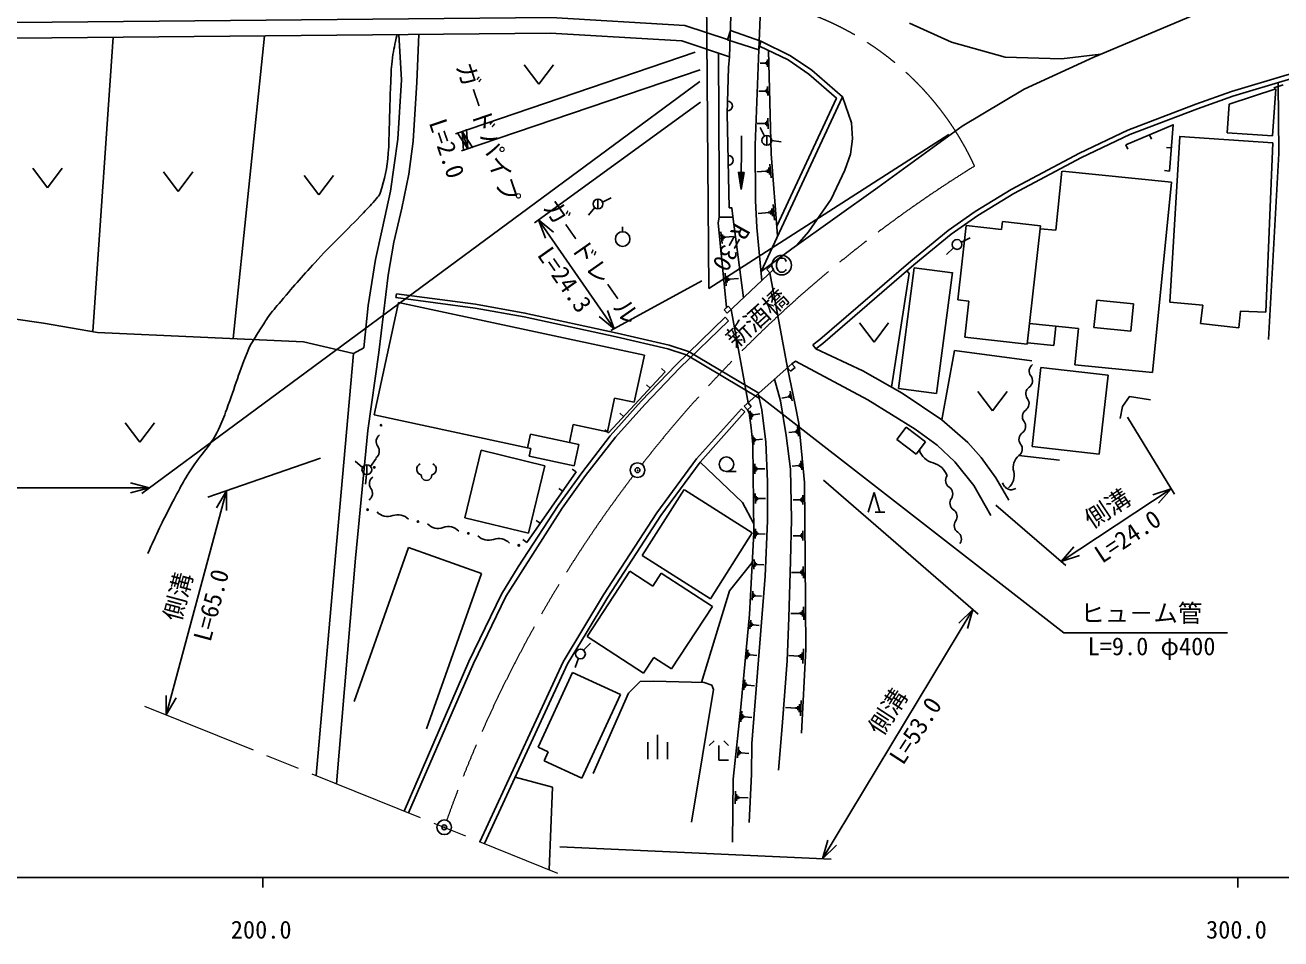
# Model space of a CAD drawing. Units: millimetres, scale not verified. Extents: x 40000 to 680000, y 20000 to 380000.
# Drawn here: x 243638 to 372401, y 198715 to 292420 of the extents above; entities that cross this region are included whole.
import ezdxf
from ezdxf.enums import TextEntityAlignment as Align

# ---------------------------------------------------------------- set-up
doc = ezdxf.new("R2010")
doc.units = ezdxf.units.MM
doc.header["$LTSCALE"] = 1000
doc.header["$PDMODE"] = 32
doc.header["$PDSIZE"] = 500
doc.linetypes.add('CHAIN', pattern=[18.5, 12, -1.5, 3.5, -1.5])
for name, color, linetype, lineweight in [('M-BGD', 7, 'Continuous', 25), ('M-BMK', 2, 'CHAIN', 13), ('M-BMK-SRVR', 3, 'Continuous', 25), ('M-STR-STRC', 7, 'Continuous', 25), ('M-TTL-BAND', 7, 'Continuous', 25)]:
    doc.layers.add(name, color=color, linetype=linetype, lineweight=lineweight)
doc.styles.add('ＭＳ ゴシック', font='')
doc.styles.get('ＭＳ ゴシック').set_extended_font_data('MS Gothic')

msp = doc.modelspace()

# ---------------------------------------------------------------- linework, layer by layer
at = {"layer": 'M-BGD'}
for p, q in [((313519, 295417), (313739, 265419)), ((315849, 289181), (316007, 293376)), ((318878, 289891), (319005, 293263)), ((252675, 291177), (250583, 260989)), ((268169, 291323), (264968, 260269)), ((315950, 291861), (315650, 290928)), ((319063, 290763), (315950, 291861)), ((312347, 289633), (287775, 281283)), ((315763, 288072), (315849, 289181)), ((319531, 288519), (319011, 288506)), ((319530, 288565), (319532, 288472)), ((319603, 288613), (319608, 288428)), ((319675, 288708), (319684, 288337)), ((319745, 288896), (319763, 288153)), ((312854, 287837), (288374, 279519)), ((294825, 288358), (296325, 286358)), ((296325, 286358), (297825, 288358)), ((312807, 286643), (255609, 244404)), ((319689, 285891), (319700, 285433)), ((319774, 286122), (319797, 285207)), ((367084, 284304), (371880, 285894)), ((371555, 281054), (371880, 285894)), ((372636, 286287), (371686, 285977)), ((319511, 285658), (318871, 285642)), ((319510, 285715), (319513, 285601)), ((319600, 285774), (319606, 285546)), ((312877, 284511), (295857, 272148)), ((366887, 281368), (367084, 284304)), ((319470, 282334), (318701, 282315)), ((319469, 282403), (319472, 282265)), ((319577, 282474), (319584, 282200)), ((319683, 282614), (319697, 282065)), ((319786, 282892), (319814, 281793)), ((287932, 281408), (289043, 279746)), ((288444, 281510), (289043, 279746)), ((289556, 279847), (288444, 281510)), ((288444, 281510), (288575, 279514)), ((289043, 279746), (288912, 281742)), ((338356, 281217), (313739, 265419)), ((317093, 281050), (317050, 275577)), ((319452, 281035), (318994, 281924)), ((319688, 280094), (319688, 281094)), ((358936, 281181), (359131, 280720)), ((366887, 281368), (371555, 281054)), ((320187, 280574), (321177, 280434)), ((356507, 280153), (356705, 279685)), ((361168, 279832), (360670, 279873)), ((371573, 280333), (370857, 262969)), ((320006, 278176), (320119, 276767)), ((244422, 277748), (245922, 275748)), ((245922, 275748), (247422, 277748)), ((257821, 277369), (259321, 275369)), ((259321, 275369), (260821, 277369)), ((272257, 277014), (273757, 275014)), ((273757, 275014), (275257, 277014)), ((316776, 277325), (317351, 277321)), ((317050, 275577), (316776, 277325)), ((317050, 275577), (316804, 277325)), ((317050, 275577), (316840, 277325)), ((317050, 275577), (316876, 277324)), ((317050, 275577), (316904, 277324)), ((317050, 275577), (316943, 277324)), ((317050, 275577), (316981, 277323)), ((317050, 275577), (317016, 277323)), ((317050, 275577), (317086, 277323)), ((317050, 275577), (317189, 277322)), ((317050, 275577), (317137, 277322)), ((317050, 275577), (317309, 277321)), ((317050, 275577), (317267, 277321)), ((317050, 275577), (317227, 277321)), ((317050, 275577), (317351, 277321)), ((319640, 277438), (318654, 277359)), ((319633, 277526), (319647, 277350)), ((319767, 277625), (319795, 277273)), ((319894, 277813), (319950, 277108)), ((349945, 277453), (349338, 271385)), ((361198, 276327), (350005, 277447)), ((360971, 277455), (360473, 277497)), ((361198, 276327), (359243, 256784)), ((302371, 273583), (302371, 274583)), ((302833, 274275), (303732, 274713)), ((302048, 273702), (301391, 272947)), ((319919, 273197), (318792, 273107)), ((319911, 273297), (319927, 273096)), ((320063, 273411), (320096, 273009)), ((320208, 273625), (320273, 272820)), ((320337, 274040), (320466, 272431)), ((296281, 272456), (304053, 261281)), ((297831, 271192), (296281, 272456)), ((296281, 272456), (296991, 270586)), ((304908, 271232), (304908, 271732)), ((316195, 272811), (317307, 264463)), ((340119, 271883), (339263, 264243)), ((343760, 271476), (340119, 271883)), ((343850, 272277), (343760, 271476)), ((347760, 271839), (343850, 272277)), ((347760, 271839), (346402, 259716)), ((315105, 270041), (314989, 271229)), ((315195, 270349), (315137, 270943)), ((315299, 270510), (315270, 270807)), ((315411, 270595), (315396, 270744)), ((315404, 270670), (316235, 270751)), ((340536, 270611), (339647, 270153)), ((349338, 271385), (347727, 271546)), ((338111, 268895), (338840, 269579)), ((315533, 265673), (315406, 266977)), ((315631, 266011), (315568, 266664)), ((315631, 262868), (320393, 267399)), ((320086, 267722), (319690, 267345)), ((319997, 267022), (319690, 267345)), ((321813, 257276), (319997, 267022)), ((320393, 267399), (320086, 267722)), ((333203, 255139), (334815, 267539)), ((338715, 267032), (334815, 267539)), ((338717, 267054), (337103, 254632)), ((313016, 266186), (303706, 261091)), ((315746, 266187), (315714, 266513)), ((315868, 266281), (315852, 266445)), ((315860, 266363), (316773, 266452)), ((281917, 263976), (279445, 252465)), ((281718, 264869), (281665, 264473)), ((281917, 263976), (307133, 258560)), ((339263, 264243), (340398, 264116)), ((340398, 264116), (339985, 260434)), ((353513, 264206), (353234, 261413)), ((357279, 263829), (353513, 264206)), ((304053, 261281), (303343, 263151)), ((315301, 263215), (315721, 263615)), ((315631, 262868), (315301, 263215)), ((316051, 263268), (315721, 263615)), ((316051, 263268), (317767, 253683)), ((357279, 263829), (357000, 261036)), ((302504, 262546), (304053, 261281)), ((315425, 262467), (315772, 262108)), ((329183, 261897), (330683, 259897)), ((330683, 259897), (332183, 261897)), ((351650, 261312), (346637, 261814)), ((349330, 261544), (349132, 259571)), ((357000, 261036), (353234, 261413)), ((346402, 259716), (339985, 260434)), ((351277, 257581), (351650, 261312)), ((311742, 258906), (318870, 254662)), ((324408, 259636), (324706, 259234)), ((349132, 259571), (346417, 259842)), ((307133, 258560), (306099, 253748)), ((311444, 258618), (318918, 254168)), ((317371, 253332), (322266, 257678)), ((322266, 257678), (322583, 257322)), ((359243, 256784), (351277, 257581)), ((309270, 256879), (303443, 250594)), ((309270, 256879), (308901, 257221)), ((321813, 257276), (322129, 256919)), ((322583, 257322), (322129, 256919)), ((347795, 257294), (346901, 249195)), ((354677, 256534), (347795, 257294)), ((354677, 256534), (353783, 248435)), ((307716, 255203), (307349, 255543)), ((337103, 254632), (333203, 255139)), ((304081, 254181), (303339, 250726)), ((306099, 253748), (304081, 254181)), ((317767, 253683), (318092, 253317)), ((321901, 254317), (321214, 254178)), ((321889, 254378), (321914, 254256)), ((321974, 254459), (322024, 254214)), ((322048, 254602), (322147, 254111)), ((322096, 254867), (322295, 253886)), ((341324, 254860), (342824, 252860)), ((342824, 252860), (344324, 254860)), ((295167, 249088), (279445, 252465)), ((304997, 252270), (304630, 252610)), ((317079, 253086), (317452, 252753)), ((317371, 253332), (317696, 252966)), ((318092, 253317), (317696, 252966)), ((318124, 251962), (317985, 252879)), ((318181, 252205), (318112, 252664)), ((318256, 252334), (318221, 252563)), ((318339, 252405), (318321, 252520)), ((318330, 252463), (318972, 252560)), ((253900, 251642), (255400, 249642)), ((255400, 249642), (256900, 251642)), ((299842, 251478), (299442, 249618)), ((303339, 250726), (299842, 251478)), ((322842, 251212), (322935, 250268)), ((333986, 251199), (333014, 249935)), ((333986, 251199), (335967, 249675)), ((361504, 244314), (356676, 252233)), ((295464, 250472), (295167, 249088)), ((299442, 249618), (295464, 250472)), ((303443, 250594), (303086, 250925)), ((318347, 249405), (318270, 250351)), ((318422, 249649), (318384, 250122)), ((318507, 249775), (318488, 250012)), ((318597, 249842), (318587, 249960)), ((318592, 249901), (319254, 249955)), ((322606, 250712), (321945, 250647)), ((322600, 250771), (322612, 250653)), ((322689, 250840), (322712, 250604)), ((322771, 250967), (322818, 250495)), ((333014, 249935), (334995, 248411)), ((290401, 248819), (288730, 241910)), ((290401, 248819), (296927, 247241)), ((295495, 249018), (295167, 249088)), ((295324, 248225), (295495, 249018)), ((299442, 249618), (300414, 249409)), ((300414, 249409), (299947, 247232)), ((335967, 249675), (334995, 248411)), ((346901, 249195), (353783, 248435)), ((273932, 248020), (262390, 244001)), ((278244, 247051), (277485, 247702)), ((278678, 246327), (278678, 247327)), ((279054, 247157), (279623, 247979)), ((296927, 247241), (295256, 240331)), ((299947, 247232), (295324, 248225)), ((318477, 246393), (318463, 247424)), ((322952, 247246), (322291, 247181)), ((322946, 247305), (322958, 247187)), ((323035, 247374), (323058, 247138)), ((323118, 247501), (323164, 247029)), ((323189, 247746), (323282, 246802)), ((345538, 248279), (349700, 247805)), ((278525, 245337), (278659, 246328)), ((300148, 246594), (295077, 239364)), ((300148, 246594), (299735, 246884)), ((315548, 246638), (316548, 246630)), ((318576, 246652), (318570, 247168)), ((318678, 246783), (318675, 247040)), ((318780, 246848), (318779, 246977)), ((318779, 246913), (319501, 246922)), ((77328, 244903), (256366, 244963)), ((256366, 244963), (254434, 245480)), ((254434, 244445), (256366, 244963)), ((264278, 244659), (258117, 221689)), ((264278, 244659), (263276, 242929)), ((264278, 244659), (264281, 242660)), ((298761, 244617), (298351, 244904)), ((311206, 244799), (306904, 238032)), ((311250, 244771), (318202, 240351)), ((325501, 245769), (341362, 232007)), ((349856, 237413), (361159, 244879)), ((361159, 244879), (359262, 244249)), ((361159, 244879), (359836, 243381)), ((318515, 243346), (318502, 244388)), ((318616, 243608), (318609, 244129)), ((318718, 243739), (318715, 244000)), ((318822, 243806), (318820, 243936)), ((318821, 243871), (319550, 243880)), ((323092, 243738), (322407, 243734)), ((323091, 243799), (323092, 243677)), ((323189, 243861), (323190, 243616)), ((323286, 243983), (323289, 243494)), ((323382, 244228), (323388, 243250)), ((330092, 242476), (330692, 244476)), ((330692, 244476), (331292, 242476)), ((331792, 242476), (330792, 242476)), ((343189, 243198), (350335, 236998)), ((295256, 240331), (288730, 241910)), ((296464, 241342), (296055, 241629)), ((295077, 239364), (294658, 239658)), ((313901, 233584), (318202, 240351)), ((318491, 239782), (318543, 240773)), ((318603, 240024), (318629, 240520)), ((318708, 240143), (318721, 240391)), ((318811, 240200), (318817, 240324)), ((318814, 240262), (319508, 240225)), ((323092, 240060), (322383, 240057)), ((323091, 240124), (323092, 239997)), ((323192, 240188), (323194, 239934)), ((323293, 240315), (323296, 239808)), ((323393, 240568), (323398, 239555)), ((282964, 238839), (277378, 223055)), ((282964, 238839), (290440, 236194)), ((349856, 237413), (351180, 238910)), ((306904, 238032), (313901, 233584)), ((318356, 236633), (318408, 237624)), ((318468, 236876), (318494, 237371)), ((318574, 236995), (318586, 237242)), ((318676, 237051), (318682, 237175)), ((318679, 237113), (319373, 237077)), ((349856, 237413), (351753, 238043)), ((290440, 236194), (284799, 220254)), ((301284, 229729), (305660, 236412)), ((307986, 234889), (305660, 236412)), ((308863, 236229), (307986, 234889)), ((308863, 236229), (314110, 232793)), ((323075, 236290), (322232, 236283)), ((323075, 236365), (323076, 236214)), ((323194, 236441), (323197, 236140)), ((323314, 236593), (323319, 235991)), ((323432, 236895), (323441, 235690)), ((318197, 233466), (318246, 234385)), ((318301, 233691), (318326, 234150)), ((318399, 233801), (318412, 234031)), ((318494, 233853), (318500, 233968)), ((318497, 233911), (319141, 233876)), ((314110, 232793), (309921, 226397)), ((323070, 232094), (322144, 232087)), ((323069, 232177), (323070, 232012)), ((323201, 232261), (323203, 231930)), ((323332, 232427), (323337, 231766)), ((323461, 232759), (323472, 231436)), ((325405, 206931), (340821, 232476)), ((340821, 232476), (339379, 231093)), ((340821, 232476), (340269, 230555)), ((317964, 230497), (318054, 231405)), ((318077, 230715), (318122, 231169)), ((318179, 230819), (318202, 231047)), ((318276, 230867), (318287, 230981)), ((318281, 230924), (318917, 230861)), ((307051, 225953), (301284, 229729)), ((301602, 229036), (300905, 228319)), ((317657, 227383), (317752, 228344)), ((317777, 227614), (317825, 228095)), ((317885, 227725), (317909, 227965)), ((323299, 228082), (323263, 227337)), ((323467, 228447), (323394, 226958)), ((300366, 227487), (300023, 226548)), ((308115, 227579), (307051, 225953)), ((309921, 226397), (308115, 227579)), ((317987, 227775), (317999, 227895)), ((317993, 227835), (318666, 227769)), ((322983, 227724), (321941, 227775)), ((322988, 227817), (322979, 227631)), ((323141, 227903), (323123, 227531)), ((299774, 226022), (296254, 218377)), ((299774, 226022), (304672, 223767)), ((305497, 223902), (306702, 225110)), ((306702, 225110), (308059, 225139)), ((308059, 225139), (313281, 224997)), ((314210, 224289), (311957, 210699)), ((313281, 224997), (314057, 224729)), ((314057, 224729), (314210, 224289)), ((317345, 224263), (317445, 225277)), ((317471, 224506), (317522, 225014)), ((317585, 224623), (317610, 224877)), ((317693, 224676), (317706, 224803)), ((317699, 224740), (318410, 224670)), ((258117, 221689), (258114, 223687)), ((258117, 221689), (259119, 223418)), ((304672, 223767), (300723, 215191)), ((301876, 215678), (305497, 223902)), ((323045, 222773), (323006, 221977)), ((323224, 223162), (323146, 221572)), ((317016, 220983), (317121, 222052)), ((317149, 221239), (317202, 221774)), ((317269, 221362), (317295, 221630)), ((317383, 221419), (317396, 221552)), ((317389, 221486), (318137, 221412)), ((322707, 222391), (321594, 222445)), ((322712, 222490), (322703, 222291)), ((322876, 222582), (322857, 222184)), ((308490, 217141), (308490, 219641)), ((314276, 219036), (313776, 218536)), ((315776, 218536), (315276, 219036)), ((297281, 217904), (296254, 218377)), ((296852, 216973), (297281, 217904)), ((307490, 217141), (307490, 218891)), ((309490, 217141), (309490, 218891)), ((314776, 217036), (314776, 218536)), ((316668, 217271), (316779, 218399)), ((316808, 217542), (316864, 218106)), ((316935, 217671), (316963, 217953)), ((317055, 217731), (317069, 217872)), ((317062, 217801), (317851, 217723)), ((300723, 215191), (296852, 216973)), ((315776, 217036), (314776, 217036)), ((316446, 212548), (316462, 213877)), ((316583, 212879), (316591, 213543)), ((316718, 213043), (316722, 213375)), ((316852, 213124), (316854, 213290)), ((316853, 213207), (317783, 213196)), ((325405, 206931), (325957, 208852)), ((298453, 208144), (326300, 206890)), ((325405, 206931), (326848, 208315))]:
    msp.add_line(p, q, dxfattribs=at)
for points in [[(140399, 291725), (297565, 293198), (311275, 292377), (315652, 290931)], [(334335, 292628), (338615, 290680), (344143, 289129), (349906, 288964), (353944, 289444)], [(346074, 285857), (353236, 289146), (363371, 293417)], [(140415, 290125), (297525, 291598), (310971, 290793), (315849, 289181)], [(281949, 291452), (282219, 286800), (281845, 280736), (281087, 275408), (280284, 271628), (279566, 268368), (278828, 263658), (278361, 259333), (277323, 258730), (275470, 238003), (273493, 215467)], [(284001, 291471), (283790, 286563), (283419, 280509), (282971, 277134), (282268, 273653), (281448, 270179), (280863, 266795), (279902, 258839), (278775, 250835), (277508, 237760), (275561, 214630)], [(324408, 259636), (325128, 260170), (334455, 268229), (338295, 271374), (341060, 273320), (344759, 275575), (351744, 279291), (356706, 281661), (363681, 284313), (367322, 285620), (373045, 287334), (377759, 288645), (390709, 292213)], [(324706, 259234), (325440, 259779), (334777, 267846), (338598, 270975), (341335, 272902), (345007, 275141), (351970, 278845), (356903, 281201), (363855, 283844), (367478, 285145), (373183, 286853), (377892, 288163), (390842, 291731)], [(315650, 290928), (318878, 289891), (319063, 290763)], [(318878, 289891), (318508, 280104), (318528, 274446), (318661, 271677), (319184, 266248)], [(318956, 290259), (321871, 288844), (324005, 287394), (326824, 284936), (320716, 271817)], [(319063, 290763), (322122, 289278), (324311, 287791), (327436, 285066), (319097, 267156)], [(319855, 289822), (320121, 279232), (320797, 270806)], [(314732, 289533), (314814, 276197), (314794, 272709), (316207, 272723)], [(316195, 272811), (316089, 273698), (315839, 273700), (315641, 283371), (315763, 288072)], [(331061, 275779), (339717, 282042), (346074, 285857)], [(372128, 286537), (372184, 279263), (371138, 260171)], [(327436, 285066), (328377, 282413), (328462, 280769), (328254, 279174), (327701, 277537), (326272, 274579), (323964, 271238), (322817, 269878)], [(356507, 280153), (361365, 282209), (360971, 277455)], [(371573, 280333), (362034, 281002), (361024, 264016), (364393, 263693), (364161, 261825), (368089, 261392), (368248, 263075), (370857, 262969)], [(331061, 275779), (322255, 269476), (319097, 267156)], [(314794, 272709), (314713, 272153), (315560, 263462)], [(334057, 267224), (334298, 266946), (332462, 255292)], [(281665, 264473), (289772, 263393), (294802, 262504), (304245, 260447), (309557, 259221), (311430, 258605)], [(281718, 264869), (289833, 263788), (294879, 262897), (304332, 260837), (309664, 259607), (311755, 258919)], [(236029, 263226), (245507, 261858), (251072, 260905), (272190, 259938), (277323, 258730)], [(282500, 211823), (289149, 227150), (292479, 234077), (294187, 236864), (298306, 243149), (300711, 246521), (303618, 250308), (306799, 253849), (310381, 257591), (315425, 262467)], [(282963, 211635), (289604, 226942), (292916, 233833), (298720, 242869), (301112, 246223), (304165, 250173), (307165, 253509), (310736, 257238), (315772, 262108)], [(324706, 259234), (329531, 256954), (333562, 254669), (337652, 251931), (340302, 249606), (341661, 248082), (343175, 245998), (344500, 243709)], [(337652, 251931), (338949, 259046), (346875, 257985)], [(322266, 257678), (322618, 257942), (330042, 253991), (334902, 250983), (337142, 249355), (338963, 247621), (340923, 245194), (342671, 242143)], [(321813, 257276), (322588, 253480), (322970, 251557), (323566, 245510), (323609, 237567), (323682, 228427), (323259, 219809)], [(320487, 256099), (321084, 253895), (321681, 250345), (322119, 246873), (322230, 241735), (322110, 237479), (321949, 231652), (321769, 227245), (321256, 220490), (320892, 216027)], [(318818, 254617), (319185, 252962), (319604, 249655), (319748, 245606), (319754, 241586), (319526, 235917), (318612, 224335), (318138, 218736), (318108, 215616), (317874, 210639)], [(318788, 254458), (350141, 230106), (366928, 230106)], [(355913, 252076), (356161, 253311), (356873, 254320), (359026, 253988)], [(290267, 208680), (298817, 227143), (302952, 234009), (308409, 242415), (312463, 247928), (317079, 253086)], [(290731, 208492), (299260, 226909), (301154, 230080), (303376, 233744), (308820, 242130), (312851, 247612), (317452, 252753)], [(317696, 252966), (317865, 252671), (318099, 251123), (318239, 249402), (318352, 240398), (318012, 233880), (317911, 231993), (317019, 222494), (316243, 215110), (316162, 208625)], [(312851, 247612), (317197, 243453), (318340, 241350)], [(318191, 237312), (315855, 234403), (312977, 225005)], [(293882, 215295), (297714, 214265), (297376, 205804)]]:
    msp.add_lwpolyline(points, dxfattribs=at)
for centre, radius in [((319688, 280594), 500), ((302371, 274083), 500), ((304908, 270482), 750), ((339202, 269924), 500), ((280143, 251392), 75), ((278678, 246827), 500), ((315554, 247388), 750), ((279445, 247061), 75), ((278747, 242730), 75), ((278747, 242730), 75), ((283919, 241511), 75), ((289090, 240292), 75), ((294262, 239074), 75), ((300581, 227938), 500)]:
    msp.add_circle(centre, radius, dxfattribs=at)
for centre, radius, start, end in [((315661, 284119), 500, 268.51894, 88.51894), ((315740, 278536), 500, 271.16936, 91.16936), ((347414, 256944), 821, 125.53036, 217.41495), ((346110, 255946), 821, 305.53036, 37.41495), ((347064, 254610), 821, 125.53036, 217.41495), ((345760, 253613), 821, 305.53036, 37.41495), ((346714, 252277), 821, 125.53036, 217.41495), ((345410, 251280), 821, 305.53036, 37.41495), ((280469, 249722), 837, 125.38194, 216.30365), ((346364, 249944), 821, 125.53036, 217.41495), ((279120, 248731), 837, 305.38194, 36.30365), ((337239, 249469), 2008, 198.07074, 255.8585), ((345061, 248947), 821, 305.53036, 37.41495), ((284396, 246872), 599, 113.44836, 257.2818), ((285199, 246872), 599, 282.7182, 66.55164), ((336258, 245575), 2008, 18.07074, 75.8585), ((346582, 247031), 1627, 129.91372, 194.27453), ((279771, 245391), 837, 125.38194, 216.30365), ((284797, 246256), 534, 176.52859, 3.47141), ((338838, 245726), 820, 144.86905, 236.79111), ((343428, 246228), 1627, 309.91372, 14.27453), ((278421, 244399), 837, 305.38194, 36.30365), ((337939, 244353), 820, 324.86905, 56.79111), ((339281, 243410), 820, 144.86905, 236.79111), ((280813, 243524), 1497, 223.15173, 290.3295), ((281853, 240716), 1497, 43.15173, 110.3295), ((338382, 242037), 820, 324.86905, 56.79111), ((285984, 242306), 1497, 223.15173, 290.3295), ((287025, 239498), 1497, 43.15173, 110.3295), ((339724, 241093), 820, 144.86905, 236.79111), ((291156, 241087), 1497, 223.15173, 290.3295), ((292196, 238279), 1497, 43.15173, 110.3295), ((338825, 239721), 820, 324.86905, 56.79111)]:
    msp.add_arc(centre, radius, start, end, dxfattribs=at)
for points, knots in [([(256231, 238221), (256722, 239354), (256862, 239655), (257286, 240564), (258041, 242179), (258518, 243059), (259349, 244636), (259741, 245378), (259984, 245781), (260419, 246499), (261514, 248307), (262559, 249061), (263470, 250968), (263844, 251751), (264003, 252213), (264307, 253025), (265216, 255451), (265563, 256873), (266575, 259257), (266735, 259636), (266891, 259816), (267099, 260171), (267477, 260818), (267712, 261166), (268110, 261801), (268255, 262033), (268328, 262168), (268487, 262390), (268994, 263095), (269316, 263463), (269881, 264123), (271322, 265810), (272132, 266755), (273641, 268381), (275421, 270301), (276522, 271277), (278327, 273174), (278860, 273733), (279184, 274026), (279662, 274632), (279820, 274833), (279951, 274930), (280033, 275172), (280558, 276730), (280734, 277659), (280871, 279297), (280952, 280259), (280939, 280801), (280973, 281765), (281039, 283671), (281031, 284740), (281126, 286645), (281174, 287595), (281180, 288132), (281311, 289074), (281441, 290012), (281522, 290345), (281792, 291450)], [0, 0, 0, 0, 1, 1, 1, 2, 2, 2, 3, 3, 3, 4, 4, 4, 5, 5, 5, 6, 6, 6, 7, 7, 7, 8, 8, 8, 9, 9, 9, 10, 10, 10, 11, 11, 11, 12, 12, 12, 13, 13, 13, 14, 14, 14, 15, 15, 15, 16, 16, 16, 17, 17, 17, 18, 18, 18, 19, 19, 19, 19]), ([(343850, 245492), (343930, 245314), (343963, 245241), (344078, 245110), (344193, 244978), (344271, 244907), (344429, 244833), (344706, 244702), (344913, 244801), (345211, 244892)], [0, 0, 0, 0, 1, 1, 1, 2, 2, 2, 3, 3, 3, 3])]:
    msp.add_open_spline(points, degree=3, knots=knots, dxfattribs=at)
at = {"layer": 'M-BMK'}
msp.add_line((255882, 222593), (298214, 205464), dxfattribs=at)
for centre, radius, start, end in [((313740, 265418), 30000, 24.71566, 90.42188), ((409385, 167407), 130000, 121.74288, 142.03902), ((409385, 167407), 130000, 142.70013, 160.47048)]:
    msp.add_arc(centre, radius, start, end, dxfattribs=at)
at = {"layer": 'M-BMK-SRVR'}
for centre in [(306430, 246781), (286615, 210157)]:
    msp.add_circle(centre, 750, dxfattribs=at)
for p in [(306430, 246781), (286615, 210157)]:
    msp.add_point(p, dxfattribs=at)
at = {"layer": 'M-STR-STRC'}
for p, q in [((320684, 267968), (320734, 268186)), ((320687, 267637), (320684, 267968)), ((320734, 268186), (320787, 268254)), ((320787, 268254), (320901, 268411)), ((320901, 268411), (321055, 268517)), ((321055, 268517), (321334, 268522)), ((321334, 268522), (321496, 268472)), ((321496, 268472), (321607, 268362)), ((321607, 268362), (321667, 268194)), ((320736, 267426), (320687, 267637)), ((320849, 267258), (320736, 267426)), ((320956, 267151), (320849, 267258)), ((321073, 267096), (320956, 267151)), ((321348, 267098), (321073, 267096)), ((321509, 267151), (321348, 267098)), ((321619, 267267), (321509, 267151)), ((321667, 267369), (321619, 267267))]:
    msp.add_line(p, q, dxfattribs=at)
msp.add_circle((321221, 267805), 1000, dxfattribs=at)
msp.add_circle((321221, 267805), 1000, dxfattribs=at)
at = {"layer": 'M-TTL-BAND'}
for p, q in [((40000, 205000), (579000, 205000)), ((268000, 205000), (268000, 204000)), ((368000, 205000), (368000, 204000))]:
    msp.add_line(p, q, dxfattribs=at)

# ---------------------------------------------------------------- texts
at = {"layer": 'M-BGD', "style": 'ＭＳ ゴシック'}
for s, rotation, p in [('ガ－ドパイプ', 288.769, (289690, 280950)), ('L=2.0', 288.769, (285496, 279301)), ('ガ－ドレ－ル', 305.038, (300521, 267317)), ('L=24.3', 305.038, (297765, 265480)), ('側溝', 33.466, (355415, 241644)), ('L=24.0', 33.466, (357489, 238770)), ('側溝', 75.003, (260729, 233439)), ('L=65.0', 75.003, (264134, 232553)), ('側溝', 57.011, (333321, 221213)), ('L=53.0', 57.011, (336153, 219274))]:
    msp.add_text(s, height=1833, rotation=rotation, dxfattribs=at).set_placement(p, align=Align.BOTTOM_CENTER)
msp.add_text('R=30', height=1833, rotation=240.983, dxfattribs=at).set_placement((314846, 267414), align=Align.MIDDLE_RIGHT)
msp.add_text('新酒橋', height=1833, rotation=41.909, dxfattribs=at).set_placement((318672, 262382), align=Align.MIDDLE_CENTER)
msp.add_text('ヒュ－ム管', height=1833, dxfattribs=at).set_placement((351834, 230656), align=Align.BOTTOM_LEFT)
msp.add_text('L=9.0 φ400', height=1833, dxfattribs=at).set_placement((359135, 229635), align=Align.TOP_CENTER)
at = {"layer": 'M-TTL-BAND', "style": 'ＭＳ ゴシック'}
for s, p in [('200.0', (267844, 198195)), ('300.0', (367844, 198195))]:
    msp.add_text(s, height=1833, dxfattribs=at).set_placement(p, align=Align.BOTTOM_CENTER)

doc.saveas('drawing.dxf')
